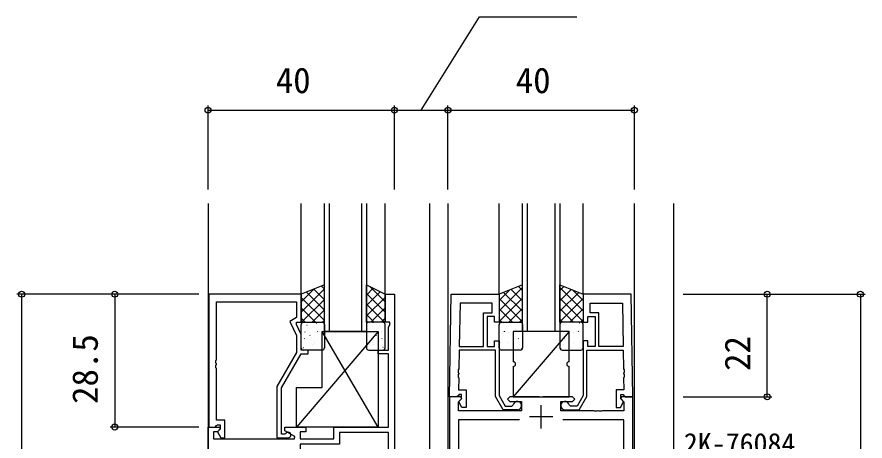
# Model space of a CAD drawing. Units: millimetres, scale not verified. Extents: x -437 to 438, y -681 to 679.
# Drawn here: x -87.7 to 94.3, y 203.7 to 294.7 of the extents above; entities that cross this region are included whole.
import ezdxf
from ezdxf.enums import TextEntityAlignment as Align

# ---------------------------------------------------------------- set-up
doc = ezdxf.new("R2010")
doc.units = ezdxf.units.MM
doc.header["$LTSCALE"] = 4
for name, color, linetype in [('0-2_YKK_11', 7, 'Continuous'), ('0-3_YKK_12', 2, 'Continuous'), ('0-4_YKK_13', 4, 'Continuous'), ('0-6_YKK_D', 6, 'Continuous')]:
    doc.layers.add(name, color=color, linetype=linetype)
doc.styles.add('ＭＳ ゴシック', font='')
doc.styles.get('ＭＳ ゴシック').set_extended_font_data('MS Gothic')

msp = doc.modelspace()

# ---------------------------------------------------------------- linework, layer by layer
at = {"layer": '0-2_YKK_11'}
for p, q in [((24.8, 206.359), (24.8, 211.359)), ((27.3, 208.859), (22.3, 208.859))]:
    msp.add_line(p, q, dxfattribs=at)
for points in [[(-46.5, 235.159), (-46.5, 206.659), (-45.17, 206.659), (-44.87, 206.959), (-44.67, 207.159), (-44.1, 207.159), (-44.1, 206.233), (-44.674, 205.659), (-43.923, 204.359), (-43.1, 204.359), (-43.1, 208.159), (-44.87, 208.159), (-44.87, 219.201), (-44.99, 219.384), (-44.99, 219.934), (-44.87, 220.118), (-44.87, 220.201), (-44.99, 220.384), (-44.99, 220.934), (-44.87, 221.118), (-44.87, 233.529), (-27.7, 233.529), (-27.7, 230.159), (-29.12, 229.339), (-27.7, 226.293), (-27.7, 222.627), (-31.9, 215.353), (-31.9, 204.359), (-29.5, 204.359)], [(-29.999, 205.293), (-30.248, 205.159), (-30.9, 205.159), (-30.9, 215.085), (-26.7, 222.359), (-25.2, 222.359), (-25.2, 223.159), (-26.7, 223.159), (-26.7, 226.515), (-27.7, 228.659), (-27.7, 229.159), (-26.7, 229.159), (-26.7, 235.159), (-46.5, 235.159)], [(-8, 206.659), (-8, 222.359), (-10.2, 222.359), (-10.2, 223.159), (-8, 223.159), (-8, 228.016), (-7.7, 228.659), (-7.7, 229.159), (-8.7, 229.159), (-8.7, 235.159), (-6.7, 235.159)], [(-6.7, 235.159), (-6.7, 135.159)], [(5.1, 213.159), (5.484, 235.159), (15.8, 235.159), (15.8, 229.159), (14.8, 229.159), (14.8, 230.359), (13.2, 230.359), (13.2, 223.959), (14.8, 223.959), (14.8, 225.159), (15.8, 225.159), (15.8, 213.411), (17.1, 211.159), (18.516, 211.159), (18.812, 211.409)], [(44.5, 213.159), (44.116, 235.159), (33.8, 235.159), (33.8, 229.159), (34.8, 229.159), (34.8, 230.359), (36.4, 230.359), (36.4, 223.959), (34.8, 223.959), (34.8, 225.159), (33.8, 225.159), (33.8, 213.411), (32.5, 211.159), (31.083, 211.159), (30.787, 211.409)], [(19.7, 210.359), (16.638, 210.359), (15, 213.197), (15, 223.159), (7.204, 223.159), (7.134, 219.118), (7.011, 218.936), (7.001, 218.387), (7.118, 218.201), (7.116, 218.118), (6.993, 217.937), (6.984, 217.387), (7.1, 217.201), (7.056, 214.659), (8.7, 214.659), (8.7, 210.859), (7.8, 210.859), (7.2, 211.899), (7.2, 212.209), (7.7, 212.709), (7.7, 213.659), (7.229, 213.659), (7.029, 213.459), (6.729, 213.159), (5.1, 213.159)], [(29.9, 210.359), (32.961, 210.359), (34.6, 213.197), (34.6, 223.159), (42.395, 223.159), (42.465, 219.118), (42.588, 218.936), (42.598, 218.387), (42.481, 218.201), (42.483, 218.118), (42.606, 217.937), (42.615, 217.387), (42.499, 217.201), (42.543, 214.659), (40.9, 214.659), (40.9, 210.859), (41.8, 210.859), (42.4, 211.899), (42.4, 212.209), (41.9, 212.709), (41.9, 213.659), (42.37, 213.659), (42.57, 213.459), (42.87, 213.159), (44.5, 213.159)], [(5.1, 213.159), (5.1, 157.159)], [(29, 212.159), (31.5, 212.159), (32, 212.659), (31.5, 213.159), (25.258, 213.159), (25.075, 213.039), (24.525, 213.039), (24.342, 213.159), (18.1, 213.159), (17.6, 212.659), (18.1, 212.159), (20.6, 212.159), (20.6, 210.159), (7.03, 210.159), (7.03, 212.065), (7.736, 212.772), (7.576, 213.159), (5.1, 213.159)], [(44.5, 157.159), (44.5, 213.159), (42.024, 213.159), (41.864, 212.772), (42.57, 212.065), (42.57, 210.159), (37.958, 210.159), (37.775, 210.039), (37.225, 210.039), (37.042, 210.159), (36.958, 210.159), (36.775, 210.039), (36.225, 210.039), (36.042, 210.159), (29, 210.159), (29, 212.159)], [(20.126, 208.229), (7.03, 208.229), (7.03, 162.089), (20.126, 162.089)], [(29.474, 162.089), (42.57, 162.089), (42.57, 208.229), (29.474, 208.229)], [(-46.7, 135.159), (-46.7, 206.659), (-44.224, 206.659), (-44.064, 206.272), (-44.676, 205.659), (-45.5, 205.659), (-45.5, 204.159), (-28.156, 204.159), (-28.035, 204.609), (-30.2, 205.859), (-30.2, 206.659), (-25.7, 206.659), (-25.7, 205.659), (-26.9, 205.659), (-26.9, 204.159), (-19.7, 204.159), (-19.7, 206.659), (-8, 206.659)]]:
    msp.add_lwpolyline(points, dxfattribs=at)
for points in [[(7.38, 233.229), (7.218, 223.959), (12.4, 223.959), (12.4, 231.159), (14.3, 231.159), (14.3, 233.229)], [(42.219, 233.229), (42.381, 223.959), (37.2, 223.959), (37.2, 231.159), (35.3, 231.159), (35.3, 233.229)], [(-8, 158.359), (-8, 205.459), (-18.5, 205.459), (-18.5, 202.959), (-26.9, 202.959), (-26.9, 158.359)]]:
    msp.add_lwpolyline(points, close=True, dxfattribs=at)
for centre, radius, start, end in [((19.7, 211.259), 0.9, 270, 170.40594), ((29.9, 211.259), 0.9, 9.59406, 270), ((-29.5, 204.959), 0.6, 270.00003, 146.25104)]:
    msp.add_arc(centre, radius, start, end, dxfattribs=at)
at = {"layer": '0-3_YKK_12'}
for p, q in [((-46.7, 254.659), (-46.7, 115.659)), ((-26.7, 235.159), (-26.7, 254.659)), ((-21.701, 227.159), (-21.701, 254.659)), ((-20.701, 254.659), (-20.701, 227.159)), ((-13.701, 227.159), (-13.701, 254.659)), ((-8.7, 235.159), (-8.7, 254.659)), ((0.8, 254.659), (0.8, 115.659)), ((4.8, 254.659), (4.8, 115.659)), ((15.8, 235.159), (15.8, 254.659)), ((20.8, 227.169), (20.8, 254.659)), ((21.8, 254.659), (21.8, 227.169)), ((27.8, 227.169), (27.8, 254.659)), ((33.8, 235.159), (33.8, 254.659)), ((44.8, 115.659), (44.8, 254.659)), ((53.3, 115.956), (53.3, 254.659))]:
    msp.add_line(p, q, dxfattribs=at)
for points in [[(-12.701, 254.659), (-12.701, 227.159), (-21.701, 227.159)], [(28.8, 254.659), (28.8, 227.169), (20.8, 227.169)]]:
    msp.add_lwpolyline(points, dxfattribs=at)
at = {"layer": '0-4_YKK_13'}
for p, q in [((-22.365, 236.894), (-21.7, 236.229)), ((-11.916, 236.767), (-8.7, 233.551)), ((19.953, 236.83), (20.8, 235.984)), ((29.647, 236.83), (28.8, 235.984)), ((-21.7, 236.306), (-26.7, 231.306)), ((-24.02, 236.231), (-26.7, 233.551)), ((-25.572, 235.611), (-21.7, 231.739)), ((-23.968, 236.252), (-21.7, 233.984)), ((-11.25, 236.434), (-12.7, 234.984)), ((-9.753, 235.686), (-12.7, 232.739)), ((-12.7, 235.306), (-8.7, 231.306)), ((20.8, 236.571), (15.8, 231.571)), ((18.055, 236.071), (15.8, 233.816)), ((16.746, 235.548), (20.8, 231.494)), ((18.35, 236.189), (20.8, 233.739)), ((28.8, 236.571), (33.8, 231.571)), ((31.25, 236.189), (28.8, 233.739)), ((32.854, 235.548), (28.8, 231.494)), ((31.545, 236.071), (33.8, 233.816)), ((-26.7, 234.494), (-21.7, 229.494)), ((-21.7, 234.061), (-26.602, 229.159)), ((-8.7, 234.494), (-12.7, 230.494)), ((-12.7, 233.061), (-8.798, 229.159)), ((20.8, 234.326), (15.8, 229.326)), ((15.8, 234.249), (20.8, 229.249)), ((28.8, 234.326), (33.8, 229.326)), ((33.8, 234.249), (28.8, 229.249)), ((-26.7, 232.249), (-23.611, 229.159)), ((-21.7, 231.816), (-24.357, 229.159)), ((-8.7, 232.249), (-11.789, 229.159)), ((15.8, 232.003), (18.634, 229.169)), ((20.8, 232.081), (17.888, 229.169)), ((28.8, 232.081), (31.712, 229.169)), ((33.8, 232.003), (30.966, 229.169)), ((-26.7, 230.004), (-25.856, 229.159)), ((-21.7, 229.571), (-22.112, 229.159)), ((-12.7, 230.816), (-11.043, 229.159)), ((-8.7, 230.004), (-9.544, 229.159)), ((15.8, 229.758), (16.389, 229.169)), ((20.8, 229.836), (20.133, 229.169)), ((28.8, 229.836), (29.467, 229.169)), ((33.8, 229.758), (33.211, 229.169)), ((-26.7, 223.659), (-26.7, 228.659)), ((-26.2, 229.159), (-22.2, 229.159)), ((-25.465, 228.539), (-25.422, 228.515)), ((-24.073, 229.065), (-24.066, 229.057)), ((-23.389, 228.971), (-23.345, 228.947)), ((-21.7, 228.659), (-21.7, 223.659)), ((-12.7, 228.659), (-12.7, 223.659)), ((-9.2, 229.159), (-12.2, 229.159)), ((-12.011, 228.971), (-12.055, 228.947)), ((-11.327, 229.065), (-11.334, 229.057)), ((-9.935, 228.539), (-9.978, 228.515)), ((-8.7, 223.659), (-8.7, 228.659)), ((15.8, 223.669), (15.8, 228.669)), ((16.3, 229.169), (20.3, 229.169)), ((16.611, 228.981), (16.655, 228.957)), ((19.279, 227.523), (19.323, 227.499)), ((19.922, 228.629), (19.928, 228.621)), ((20.8, 228.669), (20.8, 223.669)), ((28.8, 228.669), (28.8, 223.669)), ((33.3, 229.169), (29.3, 229.169)), ((29.678, 228.629), (29.672, 228.621)), ((30.321, 227.523), (30.277, 227.499)), ((32.989, 228.981), (32.945, 228.957)), ((33.8, 223.669), (33.8, 228.669)), ((-10.2, 227.157), (-27.7, 206.658)), ((-25.892, 227.082), (-25.885, 227.075)), ((-24.822, 226.347), (-24.778, 226.323)), ((-23.174, 227.192), (-23.128, 227.104)), ((-22.798, 227.081), (-22.754, 227.057)), ((-10.2, 206.658), (-22.2, 227.157)), ((-22.131, 226.897), (-22.125, 226.89)), ((-13.269, 226.897), (-13.275, 226.89)), ((-12.602, 227.081), (-12.646, 227.057)), ((-12.226, 227.192), (-12.272, 227.104)), ((-10.578, 226.347), (-10.622, 226.323)), ((-9.508, 227.082), (-9.515, 227.075)), ((16.826, 227.202), (16.872, 227.114)), ((17.202, 227.091), (17.246, 227.067)), ((17.869, 226.907), (17.875, 226.899)), ((30.8, 227.169), (18.8, 213.169)), ((31.731, 226.907), (31.725, 226.899)), ((32.398, 227.091), (32.354, 227.067)), ((32.774, 227.202), (32.728, 227.114)), ((-26.064, 225.668), (-26.017, 225.579)), ((-24.231, 224.457), (-24.187, 224.433)), ((-23.917, 224.877), (-23.911, 224.87)), ((-22.155, 224.89), (-22.111, 224.866)), ((-13.245, 224.89), (-13.289, 224.866)), ((-11.483, 224.877), (-11.489, 224.87)), ((-11.169, 224.457), (-11.213, 224.433)), ((-9.336, 225.668), (-9.383, 225.579)), ((15.8, 224.45), (15.813, 224.443)), ((16.083, 224.887), (16.089, 224.879)), ((17.845, 224.899), (17.889, 224.875)), ((19.87, 225.634), (19.914, 225.61)), ((20.077, 224.441), (20.084, 224.434)), ((29.523, 224.441), (29.516, 224.434)), ((29.73, 225.634), (29.686, 225.61)), ((31.755, 224.899), (31.711, 224.875)), ((33.517, 224.887), (33.511, 224.879)), ((33.8, 224.45), (33.787, 224.443)), ((-26.256, 223.723), (-26.212, 223.699)), ((-22.2, 223.159), (-26.2, 223.159)), ((-12.2, 223.159), (-9.2, 223.159)), ((-9.144, 223.723), (-9.188, 223.699)), ((20.3, 223.169), (16.3, 223.169)), ((20.513, 223.442), (20.557, 223.418)), ((29.087, 223.442), (29.043, 223.418)), ((29.3, 223.169), (33.3, 223.169)), ((18.8, 219.669), (18.8, 213.169))]:
    msp.add_line(p, q, dxfattribs=at)
for points in [[(-21.7, 237.159), (-26.7, 235.159), (-26.7, 229.159), (-21.7, 229.159)], [(-12.7, 237.159), (-8.7, 235.159), (-8.7, 229.159), (-12.7, 229.159)], [(20.8, 237.169), (15.8, 235.169), (15.8, 229.169), (20.8, 229.169)], [(28.8, 237.169), (33.8, 235.169), (33.8, 229.169), (28.8, 229.169)], [(-22.2, 227.157), (-10.2, 227.157), (-10.2, 206.658), (-27.7, 206.658), (-27.7, 215.158), (-22.2, 215.158)]]:
    msp.add_lwpolyline(points, close=True, dxfattribs=at)
for points in [[(30.8, 220.669), (30.8, 227.169), (18.8, 227.169), (18.8, 220.669)], [(18.8, 213.169), (30.8, 213.169), (30.8, 219.669)]]:
    msp.add_lwpolyline(points, dxfattribs=at)
for centre, start, end in [((-26.2, 228.659), 90, 180), ((-22.2, 228.659), 0, 90), ((-12.2, 228.659), 90, 180), ((-9.2, 228.659), 0, 90), ((16.3, 228.669), 90, 180), ((20.3, 228.669), 0, 90), ((29.3, 228.669), 90, 180), ((33.3, 228.669), 0, 90), ((-26.2, 223.659), 180, 270), ((-22.2, 223.659), 270, 0), ((-12.2, 223.659), 180, 270), ((-9.2, 223.659), 270, 0), ((16.3, 223.669), 180, 270), ((20.3, 223.669), 270, 0), ((29.3, 223.669), 180, 270), ((33.3, 223.669), 270, 0), ((18.8, 220.169), 270, 90), ((30.8, 220.169), 90, 270)]:
    msp.add_arc(centre, 0.5, start, end, dxfattribs=at)
at = {"layer": '0-6_YKK_D'}
for p, q in [((-46.7, 257.659), (-46.7, 275.659)), ((-6.7, 257.659), (-6.7, 275.659)), ((-6.7, 257.659), (-6.7, 275.659)), ((4.8, 257.659), (4.8, 275.659)), ((4.8, 257.659), (4.8, 275.659)), ((44.8, 257.659), (44.8, 275.659)), ((-46.7, 274.659), (-6.7, 274.659)), ((-6.7, 274.659), (4.8, 274.659)), ((4.8, 274.659), (44.8, 274.659)), ((-48.7, 235.159), (-87.7, 235.159)), ((-86.7, 235.159), (-86.7, 135.159)), ((-48.7, 235.159), (-67.7, 235.159)), ((-66.7, 235.159), (-66.7, 206.659)), ((55.3, 235.159), (74.3, 235.159)), ((55.3, 235.159), (94.3, 235.159)), ((73.3, 213.159), (73.3, 235.159)), ((93.3, 235.159), (93.3, 135.159)), ((55.3, 213.159), (74.3, 213.159)), ((-48.7, 206.659), (-67.7, 206.659))]:
    msp.add_line(p, q, dxfattribs=at)
msp.add_lwpolyline([(-0.95, 274.659), (11.559, 294.659), (32.434, 294.659)], dxfattribs=at)
for centre in [(-46.7, 274.659), (-6.7, 274.659), (-6.7, 274.659), (4.8, 274.659), (4.8, 274.659), (44.8, 274.659), (-86.7, 235.159), (-66.7, 235.159), (73.3, 235.159), (93.3, 235.159), (73.3, 213.159), (-66.7, 206.659)]:
    msp.add_circle(centre, 0.637, dxfattribs=at)

# ---------------------------------------------------------------- texts
at = {"layer": '0-6_YKK_D', "style": 'ＭＳ ゴシック'}
for s, height, p in [('40', 5.499, (-32.155, 276.659)), ('40', 5.499, (19.345, 276.659)), ('2K-76084', 4.399, (55.415, 199.659))]:
    msp.add_text(s, height=height, dxfattribs=at).set_placement(p, align=Align.BOTTOM_LEFT)
for s, p in [('28.5', (-68.7, 211.62)), ('22', (71.3, 218.705))]:
    msp.add_text(s, height=5.499, rotation=90, dxfattribs=at).set_placement(p, align=Align.BOTTOM_LEFT)

doc.saveas('drawing.dxf')
